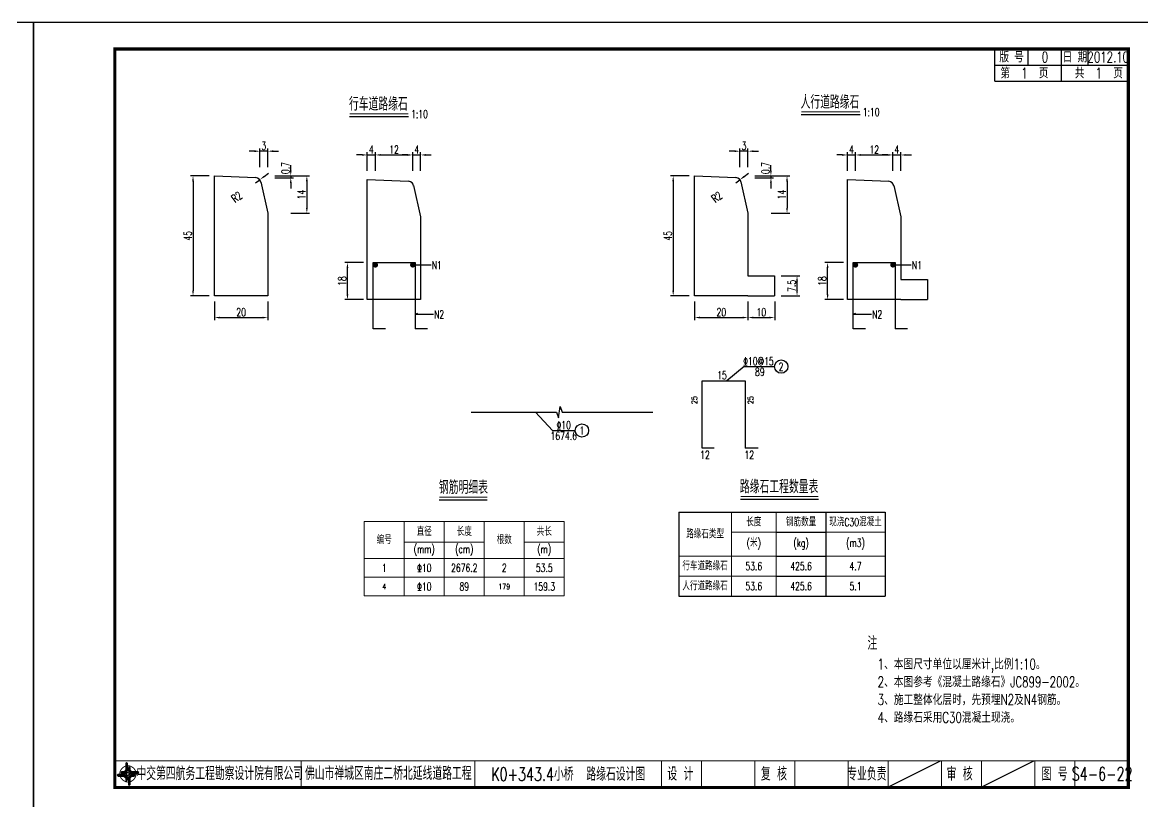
# Model space of a CAD drawing. Header units: millimetres. Extents: x -51 to 12129, y -1309 to -715.
# Drawn here: x 10025.1 to 10445.1, y -1007 to -714.7 of the extents above; entities that cross this region are included whole.
import ezdxf
from ezdxf.enums import TextEntityAlignment as Align

# ---------------------------------------------------------------- set-up
doc = ezdxf.new("R2010")
doc.units = ezdxf.units.MM
doc.header["$LTSCALE"] = 0.25
for name, color, linetype in [('1', 1, 'Continuous'), ('图框', 7, 'Continuous'), ('尺寸标注', 2, 'Continuous'), ('文字', 7, 'Continuous'), ('标注', 4, 'Continuous'), ('次轮廓线', 7, 'Continuous'), ('表格', 7, 'Continuous'), ('钢筋', 6, 'Continuous')]:
    doc.layers.add(name, color=color, linetype=linetype)
doc.styles.get("Standard").update_dxf_attribs({"font": 'simplex1.shx', "width": 0.7, "bigfont": 'hztxt.shx'})
doc.styles.add('TEXT', font='simplex1.shx', dxfattribs={"width": 0.7, "bigfont": 'hztxt.shx'})
doc.dimstyles.new('比例：1：10', dxfattribs={"dimscale": 0, "dimtxt": 3, "dimasz": 2, "dimexe": 1, "dimexo": 1, "dimgap": 0.5, "dimtad": 1, "dimdec": 1, "dimzin": 9, "dimdsep": 46, "dimtxsty": 'Standard', "dimcen": 0.5, "dimclrd": 256, "dimclre": 256, "dimclrt": 256, "dimadec": 1, "dimazin": 2, "dimtfac": 1, "dimtdec": 1, "dimtix": 1, "dimtmove": 2, "dimatfit": 3, "dimfxl": 0, "dimtolj": 1, "dimtzin": 0, "dimlwd": -1, "dimlwe": -1, "dimarcsym": 0})

# ---------------------------------------------------------------- blocks, each defined once
blk = doc.blocks.new('*T2256')
at = {"layer": '文字', "color": 1, "lineweight": -2}
for p, q in [((0, 0), (19.76, 0)), ((0, 0), (0, -7.5)), ((19.76, 0), (36.55, 0)), ((36.55, 0), (55.21, 0)), ((55.21, 0), (77.38, 0)), ((77.38, 0), (77.38, -7.5)), ((0, -7.5), (0, -16.5)), ((77.38, -7.5), (77.38, -16.5)), ((0, -16.5), (0, -24)), ((77.38, -16.5), (77.38, -24)), ((0, -24), (0, -31.5)), ((77.38, -24), (77.38, -31.5)), ((0, -31.5), (19.76, -31.5)), ((19.76, -31.5), (36.55, -31.5)), ((36.55, -31.5), (55.21, -31.5)), ((55.21, -31.5), (77.38, -31.5))]:
    blk.add_line(p, q, dxfattribs=at)
at = {"layer": '文字', "color": 7, "lineweight": 0}
for p, q in [((19.76, 0), (19.76, -7.5)), ((36.55, 0), (36.55, -7.5)), ((19.76, -7.5), (36.55, -7.5)), ((19.76, -7.5), (19.76, -16.5)), ((36.55, -7.5), (36.55, -16.5)), ((55.21, -7.5), (77.38, -7.5)), ((0, -16.5), (19.76, -16.5)), ((19.76, -16.5), (36.55, -16.5)), ((19.76, -16.5), (19.76, -24)), ((36.55, -16.5), (36.55, -24)), ((55.21, -16.5), (77.38, -16.5)), ((0, -24), (19.76, -24)), ((19.76, -24), (36.55, -24)), ((19.76, -24), (19.76, -31.5)), ((36.55, -24), (36.55, -31.5)), ((55.21, -24), (77.38, -24))]:
    blk.add_line(p, q, dxfattribs=at)
at = {"layer": '文字', "color": 0, "lineweight": -2}
for p, q in [((55.21, 0), (55.21, -7.5)), ((36.55, -7.5), (55.21, -7.5)), ((55.21, -7.5), (55.21, -16.5)), ((36.55, -16.5), (55.21, -16.5)), ((55.21, -16.5), (55.21, -24)), ((36.55, -24), (55.21, -24)), ((55.21, -24), (55.21, -31.5))]:
    blk.add_line(p, q, dxfattribs=at)
at = {"layer": '文字', "color": 0, "char_height": 3, "attachment_point": 5}
for s, insert, width in [('长度', (28.16, -3.75), 13.7907), ('钢筋数量', (45.88, -3.75), 15.6554), ('现浇C30混凝土', (66.29, -3.75), 19.1714), ('路缘石类型', (9.88, -8.25), 16.7605), ('(米)', (28.16, -12), 13.7907), ('(kg)', (45.88, -12), 15.6554), ('(m3)', (66.29, -12), 19.1714), ('行车道路缘石', (9.88, -20.25), 16.7605), ('53.6', (28.16, -20.25), 13.7907), ('425.6', (45.88, -20.25), 15.6554), ('4.7', (66.29, -20.25), 19.1714), ('人行道路缘石', (9.88, -27.75), 16.7605), ('53.6', (28.16, -27.75), 13.7907), ('425.6', (45.88, -27.75), 15.6554), ('5.1', (66.29, -27.75), 19.1714)]:
    blk.add_mtext(s, dxfattribs=dict(at, insert=insert, width=width))
blk = doc.blocks.new('*D2257')
at = {"layer": 'Defpoints', "color": 0}
for p in [(10103.34, -772.23), (10105.84, -786.23), (10131.77, -786.23)]:
    blk.add_point(p, dxfattribs=at)
at = {"layer": '标注'}
for p, q in [((10125.77, -772.23), (10132.77, -772.23)), ((10131.77, -774.23), (10131.77, -784.23)), ((10125.77, -786.23), (10132.77, -786.23))]:
    blk.add_line(p, q, dxfattribs=at)
for points in [[(10131.44, -774.23), (10132.1, -774.23), (10131.77, -772.23)], [(10131.44, -784.23), (10132.1, -784.23), (10131.77, -786.23)]]:
    blk.add_solid(points, dxfattribs=at)
at = {"layer": '标注', "insert": (10129.77, -779.23), "char_height": 3, "attachment_point": 5, "rotation": 90}
blk.add_mtext('\\A1;14', dxfattribs=at)
blk = doc.blocks.new('*D2258')
at = {"layer": 'Defpoints', "color": 0}
for p in [(10114.14, -762.97), (10114.14, -789.23), (10117.14, -789.23)]:
    blk.add_point(p, dxfattribs=at)
at = {"layer": '标注'}
for p, q in [((10112.14, -762.97), (10110.14, -762.97)), ((10114.14, -768.97), (10114.14, -761.97)), ((10117.14, -762.97), (10114.14, -762.97)), ((10117.14, -768.97), (10117.14, -761.97)), ((10119.14, -762.97), (10121.14, -762.97))]:
    blk.add_line(p, q, dxfattribs=at)
for points in [[(10112.14, -762.64), (10112.14, -763.3), (10114.14, -762.97)], [(10119.14, -762.64), (10119.14, -763.3), (10117.14, -762.97)]]:
    blk.add_solid(points, dxfattribs=at)
at = {"layer": '标注', "insert": (10115.64, -760.97), "char_height": 3, "attachment_point": 5}
blk.add_mtext('\\A1;3', dxfattribs=at)
blk = doc.blocks.new('*D2321')
at = {"layer": 'Defpoints', "color": 0}
for p in [(10097.14, -817.23), (10117.14, -817.23), (10117.14, -825.38)]:
    blk.add_point(p, dxfattribs=at)
at = {"layer": '标注'}
for p, q in [((10097.14, -819.38), (10097.14, -826.38)), ((10117.14, -819.38), (10117.14, -826.38)), ((10099.14, -825.38), (10115.14, -825.38))]:
    blk.add_line(p, q, dxfattribs=at)
for points in [[(10099.14, -825.05), (10099.14, -825.72), (10097.14, -825.38)], [(10115.14, -825.05), (10115.14, -825.72), (10117.14, -825.38)]]:
    blk.add_solid(points, dxfattribs=at)
at = {"layer": '标注', "insert": (10107.14, -823.38), "char_height": 3, "attachment_point": 5}
blk.add_mtext('\\A1;20', dxfattribs=at)
blk = doc.blocks.new('*D2259')
at = {"layer": 'Defpoints', "color": 0}
for p in [(10114.14, -772.23), (10114.14, -772.93), (10125.74, -772.93)]:
    blk.add_point(p, dxfattribs=at)
at = {"layer": '标注'}
for p, q in [((10125.74, -770.23), (10125.74, -768.23)), ((10119.74, -772.23), (10126.74, -772.23)), ((10125.74, -772.23), (10125.74, -772.93)), ((10119.74, -772.93), (10126.74, -772.93)), ((10125.74, -774.93), (10125.74, -776.93))]:
    blk.add_line(p, q, dxfattribs=at)
for points in [[(10125.4, -770.23), (10126.07, -770.23), (10125.74, -772.23)], [(10125.4, -774.93), (10126.07, -774.93), (10125.74, -772.93)]]:
    blk.add_solid(points, dxfattribs=at)
at = {"layer": '标注', "insert": (10123.74, -769.31), "char_height": 3, "attachment_point": 5, "rotation": 90}
blk.add_mtext('\\A1;0.7', dxfattribs=at)
blk = doc.blocks.new('*D2322')
at = {"layer": 'Defpoints', "color": 0}
for p in [(10112.52, -774.87), (10114.12, -773.67)]:
    blk.add_point(p, dxfattribs=at)
at = {"layer": '标注'}
for p, q in [((10115.72, -772.47), (10117.33, -771.27)), ((10112.52, -774.87), (10114.12, -773.67))]:
    blk.add_line(p, q, dxfattribs=at)
blk.add_solid([(10115.52, -772.21), (10115.92, -772.74), (10114.12, -773.67)], dxfattribs=at)
at = {"layer": '标注', "insert": (10105.46, -780.16), "char_height": 3, "attachment_point": 5, "rotation": 36.8195}
blk.add_mtext('\\A1;R2', dxfattribs=at)
blk = doc.blocks.new('*D2323')
at = {"layer": 'Defpoints', "color": 0}
for p in [(10097.14, -772.23), (10089.09, -817.23), (10097.14, -817.23)]:
    blk.add_point(p, dxfattribs=at)
at = {"layer": '标注'}
for p, q in [((10095.09, -772.23), (10088.09, -772.23)), ((10089.09, -774.23), (10089.09, -815.23)), ((10095.09, -817.23), (10088.09, -817.23))]:
    blk.add_line(p, q, dxfattribs=at)
for points in [[(10088.76, -774.23), (10089.43, -774.23), (10089.09, -772.23)], [(10088.76, -815.23), (10089.43, -815.23), (10089.09, -817.23)]]:
    blk.add_solid(points, dxfattribs=at)
at = {"layer": '标注', "insert": (10087.09, -794.73), "char_height": 3, "attachment_point": 5, "rotation": 90}
blk.add_mtext('\\A1;45', dxfattribs=at)
blk = doc.blocks.new('*D2324')
at = {"layer": 'Defpoints', "color": 0}
for p in [(10146.99, -804.75), (10156.57, -804.75), (10154.43, -818.63)]:
    blk.add_point(p, dxfattribs=at)
at = {"layer": '标注'}
for p, q in [((10152.99, -804.75), (10145.99, -804.75)), ((10146.99, -816.63), (10146.99, -806.75)), ((10152.99, -818.63), (10145.99, -818.63))]:
    blk.add_line(p, q, dxfattribs=at)
for points in [[(10146.65, -806.75), (10147.32, -806.75), (10146.99, -804.75)], [(10146.65, -816.63), (10147.32, -816.63), (10146.99, -818.63)]]:
    blk.add_solid(points, dxfattribs=at)
at = {"layer": '标注', "insert": (10144.99, -811.69), "char_height": 3, "attachment_point": 5, "rotation": 90}
blk.add_mtext('\\A1;18', dxfattribs=at)
blk = doc.blocks.new('*D2325')
at = {"layer": 'Defpoints', "color": 0}
for p in [(10157.46, -764.38), (10154.43, -805.51), (10157.46, -805.64)]:
    blk.add_point(p, dxfattribs=at)
at = {"layer": '标注'}
for p, q in [((10152.43, -764.38), (10150.43, -764.38)), ((10154.43, -770.38), (10154.43, -763.38)), ((10154.43, -764.38), (10157.46, -764.38)), ((10157.46, -770.38), (10157.46, -763.38)), ((10159.46, -764.38), (10161.46, -764.38))]:
    blk.add_line(p, q, dxfattribs=at)
for points in [[(10152.43, -764.05), (10152.43, -764.72), (10154.43, -764.38)], [(10159.46, -764.05), (10159.46, -764.72), (10157.46, -764.38)]]:
    blk.add_solid(points, dxfattribs=at)
at = {"layer": '标注', "insert": (10155.95, -762.38), "char_height": 3, "attachment_point": 5}
blk.add_mtext('\\A1;4', dxfattribs=at)
blk = doc.blocks.new('*D2326')
at = {"layer": 'Defpoints', "color": 0}
for p in [(10171.47, -764.38), (10157.46, -805.64), (10171.47, -805.62)]:
    blk.add_point(p, dxfattribs=at)
at = {"layer": '标注'}
for p, q in [((10157.46, -770.38), (10157.46, -763.38)), ((10159.46, -764.38), (10169.47, -764.38)), ((10171.47, -770.38), (10171.47, -763.38))]:
    blk.add_line(p, q, dxfattribs=at)
for points in [[(10159.46, -764.05), (10159.46, -764.72), (10157.46, -764.38)], [(10169.47, -764.05), (10169.47, -764.72), (10171.47, -764.38)]]:
    blk.add_solid(points, dxfattribs=at)
at = {"layer": '标注', "insert": (10164.46, -762.38), "char_height": 3, "attachment_point": 5}
blk.add_mtext('\\A1;12', dxfattribs=at)
blk = doc.blocks.new('*D2260')
at = {"layer": 'Defpoints', "color": 0}
for p in [(10174.43, -764.38), (10174.43, -794.68), (10171.47, -805.62)]:
    blk.add_point(p, dxfattribs=at)
at = {"layer": '标注'}
for p, q in [((10169.47, -764.38), (10167.47, -764.38)), ((10171.47, -770.38), (10171.47, -763.38)), ((10171.47, -764.38), (10174.43, -764.38)), ((10174.43, -770.38), (10174.43, -763.38)), ((10176.43, -764.38), (10178.43, -764.38))]:
    blk.add_line(p, q, dxfattribs=at)
for points in [[(10169.47, -764.05), (10169.47, -764.72), (10171.47, -764.38)], [(10176.43, -764.05), (10176.43, -764.72), (10174.43, -764.38)]]:
    blk.add_solid(points, dxfattribs=at)
at = {"layer": '标注', "insert": (10172.95, -762.38), "char_height": 3, "attachment_point": 5}
blk.add_mtext('\\A1;4', dxfattribs=at)
blk = doc.blocks.new('*D2261')
at = {"layer": 'Defpoints', "color": 0}
for p in [(10283.37, -772.23), (10285.87, -786.23), (10311.8, -786.23)]:
    blk.add_point(p, dxfattribs=at)
at = {"layer": '标注'}
for p, q in [((10305.8, -772.23), (10312.8, -772.23)), ((10311.8, -774.23), (10311.8, -784.23)), ((10305.8, -786.23), (10312.8, -786.23))]:
    blk.add_line(p, q, dxfattribs=at)
for points in [[(10311.47, -774.23), (10312.13, -774.23), (10311.8, -772.23)], [(10311.47, -784.23), (10312.13, -784.23), (10311.8, -786.23)]]:
    blk.add_solid(points, dxfattribs=at)
at = {"layer": '标注', "insert": (10309.8, -779.23), "char_height": 3, "attachment_point": 5, "rotation": 90}
blk.add_mtext('\\A1;14', dxfattribs=at)
blk = doc.blocks.new('*D2262')
at = {"layer": 'Defpoints', "color": 0}
for p in [(10294.17, -762.97), (10294.17, -789.23), (10297.17, -789.23)]:
    blk.add_point(p, dxfattribs=at)
at = {"layer": '标注'}
for p, q in [((10292.17, -762.97), (10290.17, -762.97)), ((10294.17, -768.97), (10294.17, -761.97)), ((10297.17, -762.97), (10294.17, -762.97)), ((10297.17, -768.97), (10297.17, -761.97)), ((10299.17, -762.97), (10301.17, -762.97))]:
    blk.add_line(p, q, dxfattribs=at)
for points in [[(10292.17, -762.64), (10292.17, -763.3), (10294.17, -762.97)], [(10299.17, -762.64), (10299.17, -763.3), (10297.17, -762.97)]]:
    blk.add_solid(points, dxfattribs=at)
at = {"layer": '标注', "insert": (10295.67, -760.97), "char_height": 3, "attachment_point": 5}
blk.add_mtext('\\A1;3', dxfattribs=at)
blk = doc.blocks.new('*D2327')
at = {"layer": 'Defpoints', "color": 0}
for p in [(10277.17, -817.23), (10297.17, -817.23), (10297.17, -825.38)]:
    blk.add_point(p, dxfattribs=at)
at = {"layer": '标注'}
for p, q in [((10277.17, -819.38), (10277.17, -826.38)), ((10297.17, -819.38), (10297.17, -826.38)), ((10279.17, -825.38), (10295.17, -825.38))]:
    blk.add_line(p, q, dxfattribs=at)
for points in [[(10279.17, -825.05), (10279.17, -825.72), (10277.17, -825.38)], [(10295.17, -825.05), (10295.17, -825.72), (10297.17, -825.38)]]:
    blk.add_solid(points, dxfattribs=at)
at = {"layer": '标注', "insert": (10287.17, -823.38), "char_height": 3, "attachment_point": 5}
blk.add_mtext('\\A1;20', dxfattribs=at)
blk = doc.blocks.new('*D2263')
at = {"layer": 'Defpoints', "color": 0}
for p in [(10294.17, -772.23), (10294.17, -772.93), (10305.77, -772.93)]:
    blk.add_point(p, dxfattribs=at)
at = {"layer": '标注'}
for p, q in [((10305.77, -770.23), (10305.77, -768.23)), ((10299.77, -772.23), (10306.77, -772.23)), ((10305.77, -772.23), (10305.77, -772.93)), ((10299.77, -772.93), (10306.77, -772.93)), ((10305.77, -774.93), (10305.77, -776.93))]:
    blk.add_line(p, q, dxfattribs=at)
for points in [[(10305.43, -770.23), (10306.1, -770.23), (10305.77, -772.23)], [(10305.43, -774.93), (10306.1, -774.93), (10305.77, -772.93)]]:
    blk.add_solid(points, dxfattribs=at)
at = {"layer": '标注', "insert": (10303.77, -769.31), "char_height": 3, "attachment_point": 5, "rotation": 90}
blk.add_mtext('\\A1;0.7', dxfattribs=at)
blk = doc.blocks.new('*D2328')
at = {"layer": 'Defpoints', "color": 0}
for p in [(10292.55, -774.87), (10294.16, -773.67)]:
    blk.add_point(p, dxfattribs=at)
at = {"layer": '标注'}
for p, q in [((10295.76, -772.47), (10297.36, -771.27)), ((10292.55, -774.87), (10294.16, -773.67))]:
    blk.add_line(p, q, dxfattribs=at)
blk.add_solid([(10295.56, -772.21), (10295.96, -772.74), (10294.16, -773.67)], dxfattribs=at)
at = {"layer": '标注', "insert": (10285.49, -780.16), "char_height": 3, "attachment_point": 5, "rotation": 36.8195}
blk.add_mtext('\\A1;R2', dxfattribs=at)
blk = doc.blocks.new('*D2329')
at = {"layer": 'Defpoints', "color": 0}
for p in [(10277.17, -772.23), (10269.12, -817.23), (10277.17, -817.23)]:
    blk.add_point(p, dxfattribs=at)
at = {"layer": '标注'}
for p, q in [((10275.12, -772.23), (10268.12, -772.23)), ((10269.12, -774.23), (10269.12, -815.23)), ((10275.12, -817.23), (10268.12, -817.23))]:
    blk.add_line(p, q, dxfattribs=at)
for points in [[(10268.79, -774.23), (10269.46, -774.23), (10269.12, -772.23)], [(10268.79, -815.23), (10269.46, -815.23), (10269.12, -817.23)]]:
    blk.add_solid(points, dxfattribs=at)
at = {"layer": '标注', "insert": (10267.12, -794.73), "char_height": 3, "attachment_point": 5, "rotation": 90}
blk.add_mtext('\\A1;45', dxfattribs=at)
blk = doc.blocks.new('*D2330')
at = {"layer": 'Defpoints', "color": 0}
for p in [(10327.02, -804.75), (10336.6, -804.75), (10334.46, -818.63)]:
    blk.add_point(p, dxfattribs=at)
at = {"layer": '标注'}
for p, q in [((10333.02, -804.75), (10326.02, -804.75)), ((10327.02, -816.63), (10327.02, -806.75)), ((10333.02, -818.63), (10326.02, -818.63))]:
    blk.add_line(p, q, dxfattribs=at)
for points in [[(10326.68, -806.75), (10327.35, -806.75), (10327.02, -804.75)], [(10326.68, -816.63), (10327.35, -816.63), (10327.02, -818.63)]]:
    blk.add_solid(points, dxfattribs=at)
at = {"layer": '标注', "insert": (10325.02, -811.69), "char_height": 3, "attachment_point": 5, "rotation": 90}
blk.add_mtext('\\A1;18', dxfattribs=at)
blk = doc.blocks.new('*D2331')
at = {"layer": 'Defpoints', "color": 0}
for p in [(10337.49, -764.38), (10334.46, -805.51), (10337.49, -805.64)]:
    blk.add_point(p, dxfattribs=at)
at = {"layer": '标注'}
for p, q in [((10332.46, -764.38), (10330.46, -764.38)), ((10334.46, -770.38), (10334.46, -763.38)), ((10334.46, -764.38), (10337.49, -764.38)), ((10337.49, -770.38), (10337.49, -763.38)), ((10339.49, -764.38), (10341.49, -764.38))]:
    blk.add_line(p, q, dxfattribs=at)
for points in [[(10332.46, -764.05), (10332.46, -764.72), (10334.46, -764.38)], [(10339.49, -764.05), (10339.49, -764.72), (10337.49, -764.38)]]:
    blk.add_solid(points, dxfattribs=at)
at = {"layer": '标注', "insert": (10335.98, -762.38), "char_height": 3, "attachment_point": 5}
blk.add_mtext('\\A1;4', dxfattribs=at)
blk = doc.blocks.new('*D2332')
at = {"layer": 'Defpoints', "color": 0}
for p in [(10351.5, -764.38), (10337.49, -805.64), (10351.5, -805.62)]:
    blk.add_point(p, dxfattribs=at)
at = {"layer": '标注'}
for p, q in [((10337.49, -770.38), (10337.49, -763.38)), ((10339.49, -764.38), (10349.5, -764.38)), ((10351.5, -770.38), (10351.5, -763.38))]:
    blk.add_line(p, q, dxfattribs=at)
for points in [[(10339.49, -764.05), (10339.49, -764.72), (10337.49, -764.38)], [(10349.5, -764.05), (10349.5, -764.72), (10351.5, -764.38)]]:
    blk.add_solid(points, dxfattribs=at)
at = {"layer": '标注', "insert": (10344.5, -762.38), "char_height": 3, "attachment_point": 5}
blk.add_mtext('\\A1;12', dxfattribs=at)
blk = doc.blocks.new('*D2264')
at = {"layer": 'Defpoints', "color": 0}
for p in [(10354.46, -764.38), (10354.46, -792.12), (10351.5, -805.62)]:
    blk.add_point(p, dxfattribs=at)
at = {"layer": '标注'}
for p, q in [((10349.5, -764.38), (10347.5, -764.38)), ((10351.5, -770.38), (10351.5, -763.38)), ((10351.5, -764.38), (10354.46, -764.38)), ((10354.46, -770.38), (10354.46, -763.38)), ((10356.46, -764.38), (10358.46, -764.38))]:
    blk.add_line(p, q, dxfattribs=at)
for points in [[(10349.5, -764.05), (10349.5, -764.72), (10351.5, -764.38)], [(10356.46, -764.05), (10356.46, -764.72), (10354.46, -764.38)]]:
    blk.add_solid(points, dxfattribs=at)
at = {"layer": '标注', "insert": (10352.98, -762.38), "char_height": 3, "attachment_point": 5}
blk.add_mtext('\\A1;4', dxfattribs=at)
blk = doc.blocks.new('*D2265')
at = {"layer": 'Defpoints', "color": 0}
for p in [(10297.17, -809.73), (10315.56, -809.73), (10297.17, -817.23)]:
    blk.add_point(p, dxfattribs=at)
at = {"layer": '标注'}
for p, q in [((10309.56, -809.73), (10316.56, -809.73)), ((10315.56, -815.23), (10315.56, -811.73)), ((10309.56, -817.23), (10316.56, -817.23))]:
    blk.add_line(p, q, dxfattribs=at)
for points in [[(10315.22, -811.73), (10315.89, -811.73), (10315.56, -809.73)], [(10315.22, -815.23), (10315.89, -815.23), (10315.56, -817.23)]]:
    blk.add_solid(points, dxfattribs=at)
at = {"layer": '标注', "insert": (10313.56, -813.48), "char_height": 3, "attachment_point": 5, "rotation": 90}
blk.add_mtext('\\A1;7.5', dxfattribs=at)
blk = doc.blocks.new('*D2266')
at = {"layer": 'Defpoints', "color": 0}
for p in [(10297.17, -817.23), (10307.17, -817.23), (10307.17, -825.38)]:
    blk.add_point(p, dxfattribs=at)
at = {"layer": '标注'}
for p, q in [((10297.17, -819.38), (10297.17, -826.38)), ((10307.17, -819.38), (10307.17, -826.38)), ((10299.17, -825.38), (10305.17, -825.38))]:
    blk.add_line(p, q, dxfattribs=at)
for points in [[(10299.17, -825.05), (10299.17, -825.72), (10297.17, -825.38)], [(10305.17, -825.05), (10305.17, -825.72), (10307.17, -825.38)]]:
    blk.add_solid(points, dxfattribs=at)
at = {"layer": '标注', "insert": (10302.17, -823.38), "char_height": 3, "attachment_point": 5}
blk.add_mtext('\\A1;10', dxfattribs=at)
blk = doc.blocks.new('tb')
at = {"lineweight": -3}
h = blk.add_hatch(color=256, dxfattribs=at)
h.paths.add_polyline_path([(-1.23, -0.13), (-3.78, -0.14), (-4.14, -0.41), (-1.4, -0.44), (-0.56, -1.24), (-0.54, -2.62), (-0.27, -2.2), (-0.26, -1.06)])
h.paths.add_polyline_path([(0.13, -1.08), (0.14, -3.86), (0.41, -4.26), (0.44, -1.24), (1.25, -0.43), (2.66, -0.43), (2.26, -0.16), (1.07, -0.15)])
h.paths.add_polyline_path([(1.08, 0.3), (3.62, 0.3), (4.02, 0.56), (1.25, 0.57), (0.43, 1.39), (0.43, 2.8), (0.16, 2.41), (0.15, 1.24)])
h.paths.add_polyline_path([(-0.28, 1.21), (-0.28, 3.99), (-0.56, 4.39), (-0.57, 1.41), (-1.38, 0.6), (-2.74, 0.56), (-2.33, 0.3), (-1.2, 0.29)])
for p, q in [((-0.56, 4.39), (-0.57, 1.41)), ((-1.38, 0.6), (-2.74, 0.56)), ((-0.57, 1.41), (-1.38, 0.6)), ((0.43, 2.8), (0.43, 1.39)), ((0.43, 1.39), (1.25, 0.57)), ((1.25, 0.57), (4.02, 0.56)), ((-4.14, -0.41), (-1.4, -0.44)), ((-1.4, -0.44), (-0.56, -1.24)), ((-0.56, -1.24), (-0.54, -2.62)), ((0.41, -4.26), (0.44, -1.24)), ((0.44, -1.24), (1.25, -0.43)), ((1.25, -0.43), (2.66, -0.43))]:
    blk.add_line(p, q, dxfattribs=at)
at = {"lineweight": -3, "flags": 128}
for points in [[(-0.9, 3.99), (-0.9, 1.58), (-1.53, 0.91), (-2.34, 0.91), (-2.74, 0.56), (-2.33, 0.3), (-1.2, 0.29), (-0.28, 1.21), (-0.28, 3.99), (-0.56, 4.39)], [(-0.04, 0.77), (0.68, 0.04), (-0.04, -0.69), (-0.77, 0.05)], [(3.62, 0.92), (1.43, 0.92), (0.77, 1.54), (0.77, 2.38), (0.43, 2.8), (0.16, 2.41), (0.15, 1.24), (1.08, 0.3), (3.62, 0.3), (4.02, 0.56)], [(-3.73, -0.76), (-1.54, -0.76), (-0.89, -1.39), (-0.89, -2.21), (-0.54, -2.62), (-0.27, -2.2), (-0.26, -1.06), (-1.23, -0.13), (-3.78, -0.14), (-4.14, -0.41)], [(0.75, -3.85), (0.75, -1.43), (1.4, -0.78), (2.26, -0.78), (2.66, -0.43), (2.26, -0.16), (1.07, -0.15), (0.13, -1.08), (0.14, -3.86), (0.41, -4.26)]]:
    blk.add_lwpolyline(points, close=True, dxfattribs=at)
at = {"lineweight": -3, "const_width": 0.35, "flags": 128}
for points in [[(-0.9, 3.02, 0.324167), (-3.16, -0.14)], [(2.88, 0.92, 0.324403), (-0.24, 3.15)], [(0.75, -2.86, 0.325418), (3.02, 0.26)], [(-2.98, -0.76, 0.322976), (0.14, -2.98)]]:
    blk.add_lwpolyline(points, format="xyb", dxfattribs=at)
blk = doc.blocks.new('*T2267')
at = {"layer": '表格', "color": 1, "lineweight": 0}
for p, q in [((0, 0), (15, 0)), ((0, 0), (0, -7.7)), ((15, 0), (30, 0)), ((30, 0), (45, 0)), ((45, 0), (60, 0)), ((60, 0), (75, 0)), ((75, 0), (75, -7.7)), ((0, -7.7), (0, -13.9)), ((75, -7.7), (75, -13.9)), ((0, -13.9), (0, -20.9)), ((75, -13.9), (75, -20.9)), ((0, -20.9), (0, -27.9)), ((75, -20.9), (75, -27.9)), ((0, -27.9), (15, -27.9)), ((15, -27.9), (30, -27.9)), ((30, -27.9), (45, -27.9)), ((45, -27.9), (60, -27.9)), ((60, -27.9), (75, -27.9))]:
    blk.add_line(p, q, dxfattribs=at)
at = {"layer": '表格', "color": 0, "lineweight": 0}
for p, q in [((15, 0), (15, -7.7)), ((30, 0), (30, -7.7)), ((45, 0), (45, -7.7)), ((60, 0), (60, -7.7)), ((15, -7.7), (30, -7.7)), ((15, -7.7), (15, -13.9)), ((30, -7.7), (45, -7.7)), ((30, -7.7), (30, -13.9)), ((45, -7.7), (45, -13.9)), ((60, -7.7), (75, -7.7)), ((60, -7.7), (60, -13.9)), ((0, -13.9), (15, -13.9)), ((15, -13.9), (30, -13.9)), ((15, -13.9), (15, -20.9)), ((30, -13.9), (45, -13.9)), ((30, -13.9), (30, -20.9)), ((45, -13.9), (60, -13.9)), ((45, -13.9), (45, -20.9)), ((60, -13.9), (75, -13.9)), ((60, -13.9), (60, -20.9)), ((0, -20.9), (15, -20.9)), ((15, -20.9), (15, -27.9)), ((30, -20.9), (45, -20.9)), ((30, -20.9), (30, -27.9)), ((45, -20.9), (45, -27.9)), ((60, -20.9), (75, -20.9)), ((60, -20.9), (60, -27.9))]:
    blk.add_line(p, q, dxfattribs=at)
at = {"layer": '表格', "color": 2, "lineweight": 0}
for p, q in [((15, -20.9), (30, -20.9)), ((45, -20.9), (60, -20.9))]:
    blk.add_line(p, q, dxfattribs=at)
at = {"layer": '表格', "color": 0, "char_height": 3, "width": 12, "attachment_point": 5}
for s, insert in [('直径', (22.5, -3.85)), ('长度', (37.5, -3.85)), ('共长', (67.5, -3.85)), ('(mm)', (22.5, -10.8)), ('(cm)', (37.5, -10.8)), ('(m)', (67.5, -10.8)), ('1', (7.5, -17.4)), ('\x8310', (22.5, -17.4)), ('2676.2', (37.5, -17.4)), ('2', (52.5, -17.4)), ('53.5', (67.5, -17.4)), ('\x8310', (22.5, -24.4)), ('89', (37.5, -24.4)), ('{\\Fsimplex1,hztxt|c134;\\W0.7;159.3}', (67.5, -24.4))]:
    blk.add_mtext(s, dxfattribs=dict(at, insert=insert))
at = {"layer": '表格', "char_height": 3, "width": 12, "attachment_point": 5}
for s, insert in [('编号', (7.5, -6.95)), ('根数', (52.5, -6.95))]:
    blk.add_mtext(s, dxfattribs=dict(at, insert=insert))
at = {"layer": '表格', "color": 0, "char_height": 2, "width": 12, "attachment_point": 5, "style": 'TEXT'}
for s, insert in [('4', (7.5, -24.4)), ('179', (52.5, -24.4))]:
    blk.add_mtext(s, dxfattribs=dict(at, insert=insert))
blk = doc.blocks.new('series')
at = {"width": 0.75}
for tag, height, p in [('页码', 4, (-35, -19)), ('图名', 5, (-220, -282)), ('图号', 5, (-20, -282))]:
    blk.add_attdef(tag, text='', height=height, dxfattribs=at).set_placement(p, align=Align.MIDDLE_CENTER)
blk = doc.blocks.new('123')
at = {"layer": '图框', "color": 2}
blk.add_lwpolyline([(369.33, -1011.65), (369.33, -714.65), (-50.67, -714.65), (-50.67, -1011.65)], close=True, dxfattribs=at)

msp = doc.modelspace()

# ---------------------------------------------------------------- linework, layer by layer
for p, q in [((10181.42742, -893.79287), (10199.40129, -893.79287)), ((10349.33091, -1001.65472), (10369.33091, -991.65472)), ((10384.33091, -1001.65472), (10404.33091, -991.65472))]:
    msp.add_line(p, q)
at = {"const_width": 0.4}
for points in [[(10181.42742, -892.79287), (10199.40129, -892.79287)], [(10059.75412, -991.65471), (10439.75412, -991.65471)], [(10334.75412, -1001.65471), (10334.75412, -991.65471)], [(10349.75412, -1001.65471), (10349.75412, -991.65471)], [(10369.75412, -1001.65471), (10369.75412, -991.65471)], [(10384.75412, -1001.65471), (10384.75412, -991.65471)], [(10404.75412, -1001.65471), (10404.75412, -991.65471)], [(10419.75412, -1001.65471), (10419.75412, -991.65471)]]:
    msp.add_lwpolyline(points, dxfattribs=at)
at = {"layer": '1', "color": 1, "linetype": 'Continuous'}
for p, q in [((10097.13604, -817.23387), (10097.13604, -772.23387)), ((10097.13604, -772.23387), (10112.6046, -772.87081)), ((10277.16826, -817.23387), (10277.16826, -772.23387)), ((10277.16826, -772.23387), (10292.63682, -772.87081)), ((10114.4733, -774.42905), (10117.13604, -786.23387)), ((10154.43266, -818.63409), (10154.43266, -773.63409)), ((10154.43266, -773.63409), (10169.90122, -774.27103)), ((10171.76992, -775.82926), (10174.43266, -787.63409)), ((10294.50552, -774.42905), (10297.16826, -786.23387)), ((10334.46489, -818.63409), (10334.46489, -773.63409)), ((10334.46489, -773.63409), (10349.93345, -774.27103)), ((10351.80215, -775.82926), (10354.46489, -787.63409)), ((10117.13604, -786.23387), (10117.13604, -817.23387)), ((10174.43266, -787.63409), (10174.43266, -818.63409)), ((10297.16826, -786.23387), (10297.16826, -809.73387)), ((10354.46489, -787.63409), (10354.46489, -811.13409)), ((10297.16826, -809.73387), (10307.16826, -809.73387)), ((10307.16826, -809.73387), (10307.16826, -817.23387)), ((10354.46489, -811.13409), (10364.46489, -811.13409)), ((10364.46489, -811.13409), (10364.46489, -818.63409)), ((10117.13604, -817.23387), (10097.13604, -817.23387)), ((10174.43266, -818.63409), (10154.43266, -818.63409)), ((10297.16826, -817.23387), (10277.16826, -817.23387)), ((10297.16826, -817.23387), (10307.16826, -817.23387)), ((10354.46489, -818.63409), (10334.46489, -818.63409)), ((10354.46489, -818.63409), (10364.46489, -818.63409))]:
    msp.add_line(p, q, dxfattribs=at)
for centre in [(10112.52231, -774.86912), (10169.81894, -776.26933), (10292.55454, -774.86912), (10349.85116, -776.26933)]:
    msp.add_arc(centre, 2, 5.0251412, 87.642094, dxfattribs=at)
at = {"layer": '图框', "const_width": 1.2}
msp.add_lwpolyline([(10439.75412, -724.65471), (10059.75412, -724.65471), (10059.75412, -1001.65471), (10439.75412, -1001.65471)], close=True, dxfattribs=at)
at = {"layer": '图框', "const_width": 0.4}
for points in [[(10129.64754, -991.65471), (10129.64754, -1001.65471)], [(10194.75412, -1001.65471), (10194.75412, -991.65471)], [(10264.75412, -1001.65471), (10264.75412, -991.65471)], [(10279.75412, -1001.65471), (10279.75412, -991.65471)], [(10299.75412, -1001.65471), (10299.75412, -991.65471)], [(10314.75412, -1001.65471), (10314.75412, -991.65471)], [(10334.75412, -1001.65471), (10334.75412, -991.65471)]]:
    msp.add_lwpolyline(points, dxfattribs=at)
at = {"layer": '文字'}
for p, q in [((10147.81642, -749.93771), (10169.85905, -749.93771)), ((10317.1349, -749.22003), (10339.17752, -749.22003)), ((10294.38864, -893.48459), (10323.5656, -893.48459))]:
    msp.add_line(p, q, dxfattribs=at)
at = {"layer": '文字', "const_width": 0.4}
for points in [[(10147.81642, -748.93771), (10169.85905, -748.93771)], [(10317.1349, -748.22003), (10339.17752, -748.22003)], [(10294.38864, -892.48459), (10323.5656, -892.48459)]]:
    msp.add_lwpolyline(points, dxfattribs=at)
at = {"layer": '文字'}
for centre in [(10309.62974, -843.77676), (10234.92783, -867.7409)]:
    msp.add_circle(centre, 2.5, dxfattribs=at)
at = {"layer": '标注'}
for p, q in [((10171.46992, -805.62281), (10178.32577, -805.62281)), ((10351.50215, -805.62281), (10358.358, -805.62281)), ((10172.35913, -824.04633), (10173.39175, -823.70055)), ((10172.35913, -824.04633), (10179.21498, -824.04633)), ((10336.6031, -824.04633), (10337.63572, -823.70055)), ((10336.6031, -824.04633), (10343.45895, -824.04633)), ((10295.722, -843.77676), (10289.21887, -849.15682)), ((10295.722, -843.77676), (10307.12974, -843.77676)), ((10223.89493, -867.7409), (10217.47877, -860.86356)), ((10223.89493, -867.7409), (10232.42783, -867.7409))]:
    msp.add_line(p, q, dxfattribs=at)
at = {"layer": '次轮廓线'}
for p, q in [((10389.75412, -736.65471), (10389.75412, -724.65471)), ((10402.25412, -730.65471), (10402.25412, -724.65471)), ((10414.75412, -730.65471), (10414.75412, -724.65471)), ((10424.75412, -730.65471), (10424.75412, -724.65471)), ((10389.75412, -730.65471), (10439.75412, -730.65471)), ((10414.75412, -736.65471), (10414.75412, -730.65471)), ((10389.75412, -736.65471), (10439.75412, -736.65471))]:
    msp.add_line(p, q, dxfattribs=at)
at = {"layer": '次轮廓线', "ltscale": 2}
msp.add_lwpolyline([(10225.38938, -860.86356), (10226.08938, -862.96356), (10226.78938, -858.76356), (10227.48938, -860.86356)], dxfattribs=at)
at = {"layer": '钢筋'}
for p, q in [((10156.57087, -829.62884), (10156.57087, -804.75184)), ((10156.57087, -804.75184), (10172.35913, -804.75184)), ((10172.35913, -804.75184), (10172.35913, -829.62884)), ((10336.6031, -829.62884), (10336.6031, -804.75184)), ((10336.6031, -804.75184), (10352.39135, -804.75184)), ((10352.39135, -804.75184), (10352.39135, -829.62884)), ((10161.21205, -829.62884), (10156.57087, -829.62884)), ((10177.00031, -829.62884), (10172.35913, -829.62884)), ((10341.24428, -829.62884), (10336.6031, -829.62884)), ((10357.03253, -829.62884), (10352.39135, -829.62884)), ((10280.03879, -874.32599), (10280.03879, -849.15682)), ((10280.03879, -849.15682), (10296.12097, -849.15682)), ((10296.12097, -849.15682), (10296.12097, -874.32599)), ((10193.3144, -860.86356), (10225.38938, -860.86356)), ((10227.48938, -860.86356), (10261.44944, -860.86356)), ((10284.52931, -874.32599), (10280.03879, -874.32599)), ((10300.9278, -874.32599), (10296.12097, -874.32599))]:
    msp.add_line(p, q, dxfattribs=at)
at = {"layer": '钢筋', "const_width": 1}
for points in [[(10157.45781, -806.14498, 1), (10157.45781, -805.14498, 1)], [(10171.46992, -806.12281, 1), (10171.46992, -805.12281, 1)], [(10337.49003, -806.14498, 1), (10337.49003, -805.14498, 1)], [(10351.50215, -806.12281, 1), (10351.50215, -805.12281, 1)]]:
    msp.add_lwpolyline(points, format="xyb", close=True, dxfattribs=at)

# ---------------------------------------------------------------- block references
ref = msp.add_blockref('series', (10449.75412, -714.65471))
ref.add_attrib('页码', '第  1  页    共  1  页', dxfattribs={"height": 4, "width": 0.75}).set_placement((10414.75412, -733.65471), align=Align.MIDDLE_CENTER)
for name, p in [('*T2256', (10271.19606, -898.4071)), ('*T2267', (10153.28996, -901.90184))]:
    msp.add_blockref(name, p)
at = {"lineweight": -3}
msp.add_blockref('tb', (10064.74985, -996.64937), dxfattribs=at)
at = {"layer": '标注'}
for p in [(9660, 0), (10080, 0)]:
    msp.add_blockref('123', p, dxfattribs=at)

# ---------------------------------------------------------------- texts
at = {"width": 0.7}
for s, p in [('专业负责', (10341.74435, -996.56012)), ('审 核', (10376.51815, -996.56012)), ('图 号', (10412.13732, -996.56012)), ('S4-6-22', (10429.95697, -996.56012))]:
    msp.add_text(s, height=5, dxfattribs=at).set_placement(p, align=Align.MIDDLE_CENTER)
at = {"insert": (10341.95533, -945.03798), "char_height": 4, "width": 174.4351665, "attachment_point": 1}
msp.add_mtext('{\\H1.25x;注} \\P  1、本图尺寸单位以厘米计,比例1:10。\\P  2、本图参考《混凝土路缘石》JC899-2002。\\P  3、施工整体化层时，先预埋N2及N4钢筋。\\P  4、路缘石采用C30混凝土现浇。{\\H0.8x;\\P}      ', dxfattribs=at)
at = {"layer": '图框', "width": 0.7}
for s, p in [('中交第四航务工程勘察设计院有限公司', (10099.11923, -996.40626)), ('佛山市禅城区南庄二桥北延线道路工程', (10162.29837, -996.34001)), ('K0+343.4小桥  路缘石设计图', (10229.75412, -996.65471)), ('设 计', (10271.79879, -996.56012)), ('复 核', (10306.8936, -996.56012))]:
    msp.add_text(s, height=5, dxfattribs=at).set_placement(p, align=Align.MIDDLE_CENTER)
at = {"layer": '尺寸标注', "color": 7, "style": 'TEXT', "width": 0.7}
for s, p in [('1:10', (10174.01761, -749.03835)), ('1:10', (10343.33608, -748.32066)), ('%%13110@15', (10301.08715, -841.77676)), ('15', (10287.43348, -847.02017)), ('89', (10301.60896, -845.77676)), ('%%13110', (10228.08603, -865.7409)), ('1674.6', (10228.08603, -869.7409)), ('12', (10281.03522, -876.87445)), ('12', (10297.64901, -876.87445))]:
    msp.add_text(s, height=3, dxfattribs=at).set_placement(p, align=Align.MIDDLE)
at = {"layer": '尺寸标注', "color": 7, "style": 'TEXT', "width": 0.8}
for p in [(10277.07184, -856.36917), (10298.1509, -856.36917)]:
    msp.add_text('25', height=2, rotation=90, dxfattribs=at).set_placement(p, align=Align.MIDDLE)
at = {"layer": '尺寸标注', "color": 7, "char_height": 3, "attachment_point": 5, "style": 'TEXT'}
for s, insert in [('N1', (10180.48532, -805.75427)), ('N1', (10360.51755, -805.75427)), ('N2', (10181.37452, -824.17779)), ('N2', (10345.6185, -824.17779))]:
    msp.add_mtext(s, dxfattribs=dict(at, insert=insert))
at = {"layer": '文字', "width": 0.7}
for s, height, p in [('版 号', 4, (10396.00412, -727.65471)), ('0', 4, (10408.50412, -727.65471)), ('日 期', 4, (10419.75412, -727.65471)), ('2012.10', 4, (10432.25412, -727.65471)), ('行车道路缘石', 5, (10158.58043, -745.26756)), ('人行道路缘石', 5, (10327.89891, -744.54988)), ('2', 3, (10309.58305, -843.80074)), ('1', 3, (10234.88113, -867.76488)), ('路缘石工程数量表', 5, (10308.84313, -888.81445))]:
    msp.add_text(s, height=height, dxfattribs=at).set_placement(p, align=Align.MIDDLE_CENTER)
at = {"layer": '文字', "color": 7, "width": 0.7}
msp.add_text('钢筋明细表', height=5, dxfattribs=at).set_placement((10190.46076, -889.05784), align=Align.MIDDLE_CENTER)

# ---------------------------------------------------------------- dimensions: what is measured, and where the dimension line sits
at = {"layer": '标注'}
for base, p1, p2, picture, middle in [((10114.13604, -762.97047), (10117.13604, -789.23387), (10114.13604, -789.23387), '*D2258', (10115.63604, -760.97047)), ((10294.16826, -762.97047), (10297.16826, -789.23387), (10294.16826, -789.23387), '*D2262', (10295.66826, -760.97047)), ((10117.13604, -825.38175), (10097.13604, -817.23387), (10117.13604, -817.23387), '*D2321', (10107.13604, -823.38175)), ((10297.16826, -825.38175), (10277.16826, -817.23387), (10297.16826, -817.23387), '*D2327', (10287.16826, -823.38175)), ((10307.16826, -825.38175), (10297.16826, -817.23387), (10307.16826, -817.23387), '*D2266', (10302.16826, -823.38175))]:
    dim = msp.add_linear_dim(base=base, p1=p1, p2=p2, dimstyle='比例：1：10', override={"dimscale": 1}, dxfattribs=at)
    dim.commit()
    dim.dimension.update_dxf_attribs({"geometry": picture, "text_midpoint": middle})
for base, p1, p2, text, picture, middle in [((10157.45781, -764.38276), (10154.43266, -805.51434), (10157.45781, -805.64498), '4', '*D2325', (10155.94524, -762.38276)), ((10171.46992, -764.38276), (10157.45781, -805.64498), (10171.46992, -805.62281), '12', '*D2326', (10164.46387, -762.38276)), ((10174.43266, -764.38276), (10171.46992, -805.62281), (10174.43266, -794.68142), '4', '*D2260', (10172.95129, -762.38276)), ((10337.49003, -764.38276), (10334.46489, -805.51434), (10337.49003, -805.64498), '4', '*D2331', (10335.97746, -762.38276)), ((10351.50215, -764.38276), (10337.49003, -805.64498), (10351.50215, -805.62281), '12', '*D2332', (10344.49609, -762.38276)), ((10354.46489, -764.38276), (10351.50215, -805.62281), (10354.46489, -792.11877), '4', '*D2264', (10352.98352, -762.38276))]:
    dim = msp.add_linear_dim(base=base, p1=p1, p2=p2, text=text, dimstyle='比例：1：10', override={"dimscale": 1}, dxfattribs=at)
    dim.commit()
    dim.dimension.update_dxf_attribs({"geometry": picture, "text_midpoint": middle})
for base, p1, p2, picture, middle in [((10125.73593, -772.93387), (10114.13604, -772.23387), (10114.13604, -772.93387), '*D2259', (10123.73593, -769.31407)), ((10305.76815, -772.93387), (10294.16826, -772.23387), (10294.16826, -772.93387), '*D2263', (10303.76815, -769.31407))]:
    dim = msp.add_linear_dim(base=base, p1=p1, p2=p2, angle=90, dimstyle='比例：1：10', override={"dimscale": 1}, dxfattribs=at)
    dim.commit()
    dim.dimension.update_dxf_attribs({"geometry": picture, "text_midpoint": middle, "dimtype": 160})
for base, p1, p2, picture, middle in [((10089.09225, -817.23387), (10097.13604, -772.23387), (10097.13604, -817.23387), '*D2323', (10087.09225, -794.73387)), ((10131.76868, -786.23387), (10103.33604, -772.23387), (10105.83604, -786.23387), '*D2257', (10129.76868, -779.23387)), ((10269.12448, -817.23387), (10277.16826, -772.23387), (10277.16826, -817.23387), '*D2329', (10267.12448, -794.73387)), ((10311.8009, -786.23387), (10283.36826, -772.23387), (10285.86826, -786.23387), '*D2261', (10309.8009, -779.23387)), ((10315.55628, -809.73387), (10297.16826, -817.23387), (10297.16826, -809.73387), '*D2265', (10313.55628, -813.48387))]:
    dim = msp.add_linear_dim(base=base, p1=p1, p2=p2, angle=90, dimstyle='比例：1：10', override={"dimscale": 1}, dxfattribs=at)
    dim.commit()
    dim.dimension.update_dxf_attribs({"geometry": picture, "text_midpoint": middle})
for center, mpoint, picture, middle in [((10112.52231, -774.86912), (10114.12337, -773.67053), '*D2322', (10105.45665, -780.15865)), ((10292.55454, -774.86912), (10294.15559, -773.67053), '*D2328', (10285.48888, -780.15865))]:
    dim = msp.add_radius_dim(center=center, mpoint=mpoint, dimstyle='比例：1：10', override={"dimscale": 1}, dxfattribs=at)
    dim.commit()
    dim.dimension.update_dxf_attribs({"geometry": picture, "text_midpoint": middle, "dimtype": 164})
for base, p1, p2, picture, middle in [((10146.98595, -804.75184), (10154.43266, -818.63409), (10156.57087, -804.75184), '*D2324', (10144.98595, -811.69296)), ((10327.01817, -804.75184), (10334.46489, -818.63409), (10336.6031, -804.75184), '*D2330', (10325.01817, -811.69296))]:
    dim = msp.add_linear_dim(base=base, p1=p1, p2=p2, angle=90, text='18', dimstyle='比例：1：10', override={"dimscale": 1}, dxfattribs=at)
    dim.commit()
    dim.dimension.update_dxf_attribs({"geometry": picture, "text_midpoint": middle})

doc.saveas('drawing.dxf')
